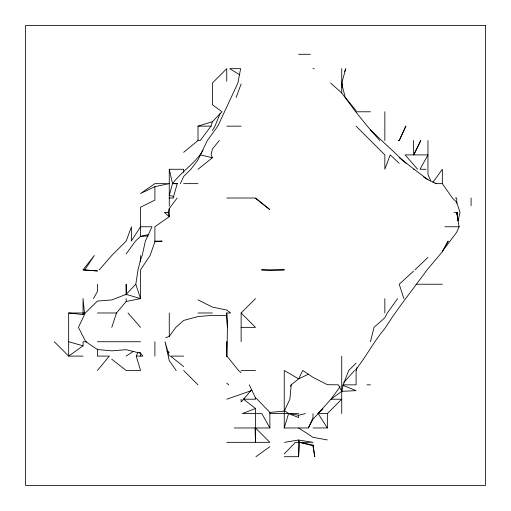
<?xml version="1.0" encoding="UTF-8"?>
<svg xmlns="http://www.w3.org/2000/svg" width="511" height="511" viewBox="0 0 511 511"><rect width="100%" height="100%" fill="white"/><g stroke="black" fill="none" stroke-linecap="round" stroke-linejoin="round"><path stroke-width="0.77" d="M341.738 389.893L341.731 391.337L330.943 399.219L317.983 413.591L322.946 408.845M341.731 68.666L341.731 92.976L355.701 111.781L367.3 126.153L379.775 140.525M198.013 299.906L212.384 307.105L226.756 310.017L230.64 312.988L226.756 312.988L227.414 327.359L226.948 356.103L238.528 370.475L241.128 372.628M226.482 356.103L226.756 341.731L226.756 356.684M457.332 215.412L457.498 212.384L457.792 220.707M342.14 87.758L342.447 83.038M284.244 456.706L298.616 456.706L299.67 442.334L298.616 440.016L284.595 442.334M308.676 374.103L298.616 378.881L291.187 384.847L289.89 399.219L284.244 411.131L269.872 412.415L257.167 399.219L255.5 398.012L249.317 384.847M111.781 327.359L116.489 312.988L126.153 301.509L140.525 298.616L135.811 284.244L138.008 269.872L140.525 259.85L142.211 255.5L145.367 241.128L151.971 226.756L140.525 226.756L131.314 241.128L131.48 226.756L126.153 241.128L111.781 255.5L99.249 269.872M458.099 220.707L460.021 212.384L456.706 202.35L452.407 198.013L442.334 183.641L442.334 169.269L432.881 182.389M370.475 341.731L374.02 327.359L384.847 317.733L387.364 312.988L397.584 298.616M341.731 83.038L345.787 68.666L344.631 71.483M173.127 198.013L177.24 183.641L172.52 183.641L169.269 195.477L173.957 196.428M111.781 359.227L126.153 370.475L140.525 370.475L136.245 356.103L142.812 356.103L140.525 353.216L126.153 349.69L111.781 350.853L97.409 349.524L85.752 341.731L78.432 327.359L85.311 312.988L97.409 301.068L111.781 299.931L126.153 294.336L140.525 298.616L140.525 269.872L150.093 255.5L154.897 241.78L154.897 226.756L169.269 216.658L168.145 212.384L169.269 208.597L177.132 198.013M340.102 386.725L330.943 399.219L341.731 399.219L327.359 413.591L318.155 413.591L312.988 419.224L308.357 427.963L284.244 427.963L288.574 413.591L284.244 410.32M183.641 152.316L198.013 140.525L200.235 140.525L211.037 126.153L212.384 121.714L222.004 111.781L212.384 104.717L212.384 83.038L226.756 68.666L226.756 81.223M356.103 370.475L357.119 367.447M236.139 97.409L241.128 83.97M220.247 113.218L214.984 126.153L212.384 130.484M454.094 212.384L456.706 212.384L459.108 226.756L456.706 232.281L442.334 251.348L448.185 241.128L442.334 251.795L427.068 269.872C413.201 289.015 398.273 307.392 385.607 327.359L384.847 328.484C374.033 341.265 366.368 356.18 356.103 369.351M136.245 356.103L137.893 352.475M308.357 427.963L312.988 417.896L312.988 413.591M180.338 183.641L183.641 176.467L190.878 169.269L198.013 159.873L207.338 140.525L217.814 126.153L237.877 83.038L240.63 68.666L229.726 68.666L239.787 74.887M399.219 140.525L405.855 126.153L399.219 140.525L398.05 140.525L399.219 140.461M290.491 386.284L291.187 384.847M413.859 154.897L420.808 140.525L413.591 154.897L413.591 140.525M93.456 298.616L97.409 291.57L97.409 284.244M203.091 150.323C195.253 163.316 181.565 171.517 172.52 183.641L169.269 169.269L183.641 169.269L183.641 172.354M269.872 412.415L269.872 427.963L255.5 427.963L255.5 442.334L255.04 427.963L255.5 427.253L255.5 408.481L243.581 399.219L241.128 401.972L241.128 399.219M84.762 269.872L94.331 255.5L83.038 269.872L97.409 270.945L83.038 269.872M126.153 253.929L135.434 241.128L140.525 236.325L148.848 234.53M165.679 337.752L169.269 336.423L175.886 327.359L183.641 320.454L198.013 316.539L212.384 315.338L226.756 315.504L227.414 327.359M219.264 140.525L212.384 149.103L211.081 154.897L212.384 157.771L198.013 169.269M97.409 370.475L109.354 356.103L97.409 356.103L97.409 349.115M255.5 397.647L255.5 399.219L243.581 399.219L251.527 389.804M83.038 314.591L84.468 312.988L83.038 298.616L83.038 314.591L68.666 312.988L68.666 356.103L83.038 356.103M343.794 382.547L354.545 370.475M126.153 294.336L135.811 284.244M284.244 453.921L295.473 442.334L312.988 442.334L298.616 440.016L298.616 456.706M241.128 341.731L241.128 312.988L255.5 298.616M356.103 363.168L348.694 370.475L343.22 384.847L341.731 391.337L356.103 390.647L342.466 385.134M414.894 269.872L427.963 257.372M413.591 271.092L399.219 284.244L403.869 298.616M243.581 399.219L244.775 398.203M255.954 456.706L269.872 446.671M86.819 341.731L83.038 341.731L83.038 345.819L68.666 356.103L54.294 341.731M126.153 356.103L133.339 351.389M154.897 186.643L140.525 193.522L154.897 183.641L169.269 183.641L154.897 186.643L154.897 200.114L140.525 207.217L140.525 236.325L148.088 235.954M255.5 408.481L242.406 413.591L261.856 413.591L269.872 427.963M251.91 390.442L226.756 399.219M198.013 140.525L198.013 126.153L212.384 121.714M298.616 415.213L298.616 417.532L288.574 413.591L298.616 415.213L305.342 413.591M154.897 241.78L162.172 241.128L154.897 241.128M177.285 183.436L172.52 183.641L177.285 183.736M298.616 54.294L310.356 54.294M312.988 68.666L314.233 68.666M356.103 111.781L370.475 111.781M198.013 126.153L211.037 126.153M226.756 126.153L241.128 126.153M413.591 169.269L414.134 169.269L427.963 179.731L436.547 183.641M426.021 169.269L420.029 169.269L427.963 154.897L405.121 154.897L417.589 169.269M183.641 183.641L198.013 183.641M434.989 183.641L442.334 183.641M169.269 198.013L173.172 198.013M226.756 198.013L255.5 198.013L269.872 209.638L255.5 198.338M455.352 198.013L456.706 198.013L456.815 203.308M168.145 212.384L164.382 212.384L169.269 216.658L169.269 208.597M444.883 226.756L459.108 226.756M415.986 284.244L442.334 284.244M68.666 312.988L84.468 312.988M97.409 312.988L116.489 312.988M198.013 312.988L212.384 312.988M241.128 327.359L255.5 327.359L241.128 312.988M97.409 341.731L140.525 341.731M183.641 356.103L170.521 356.103L183.641 366.598M241.128 370.475L255.5 370.475M343.341 384.847L356.103 384.847L356.103 368.961M366.962 384.847L370.475 384.847M269.872 413.591L298.616 413.591M234.306 427.963L255.04 427.963M312.988 427.963L327.359 427.963L327.359 413.591M226.756 442.334L269.872 442.334L255.5 427.963M327.359 439.933L312.988 437.32L298.616 427.963M312.988 445.043L299.67 442.334L312.988 445.803L314.782 456.706L312.988 445.043L312.988 445.803M200.587 154.897L212.384 157.771M68.666 341.731L83.038 345.819M167.11 351.351L169.269 352.303M423.389 176.787L427.963 179.731M414.134 169.269L399.219 157.675M139.331 352.258L140.525 353.216M226.756 383.141L228.704 384.847M330.63 83.038L341.731 92.976M406.213 163.514L370.475 129.998M399.219 163.328L390.225 154.897L384.847 169.269L384.847 154.897L356.103 126.153M183.641 370.475L198.013 384.847M128.018 312.988L140.525 327.359M356.103 110.708L345.289 97.409L341.731 84.072M176.199 370.475L169.269 360.651L165.002 341.731L169.269 356.103M318.155 413.591L327.359 427.963M430.741 180.837L427.963 174.519L427.963 140.525M456.706 212.384L456.911 214.652M341.674 389.893L341.731 391.337L338.435 384.847L327.359 384.694L312.988 377.342L302.761 370.475L298.616 378.881L284.244 370.475L284.244 427.963M126.345 294.834L126.153 284.244L126.153 294.834M471.078 198.013L471.078 205.729M384.847 111.781L384.847 140.525M384.847 298.616L384.847 312.988M341.731 356.103L341.731 413.591M226.756 312.988L226.756 315.504M169.269 169.269L169.269 206.163M169.269 312.988L169.269 336.423M154.897 341.731L154.897 356.103M140.525 255.5L140.525 261.549M140.525 352.929L140.525 356.103M126.153 298.616L126.153 301.509M284.244 269.872L269.872 270.351L261.44 269.872L284.244 269.872M485.45 25.55L25.55 25.55L25.55 485.45L485.45 485.45L485.45 25.55"/></g></svg>
